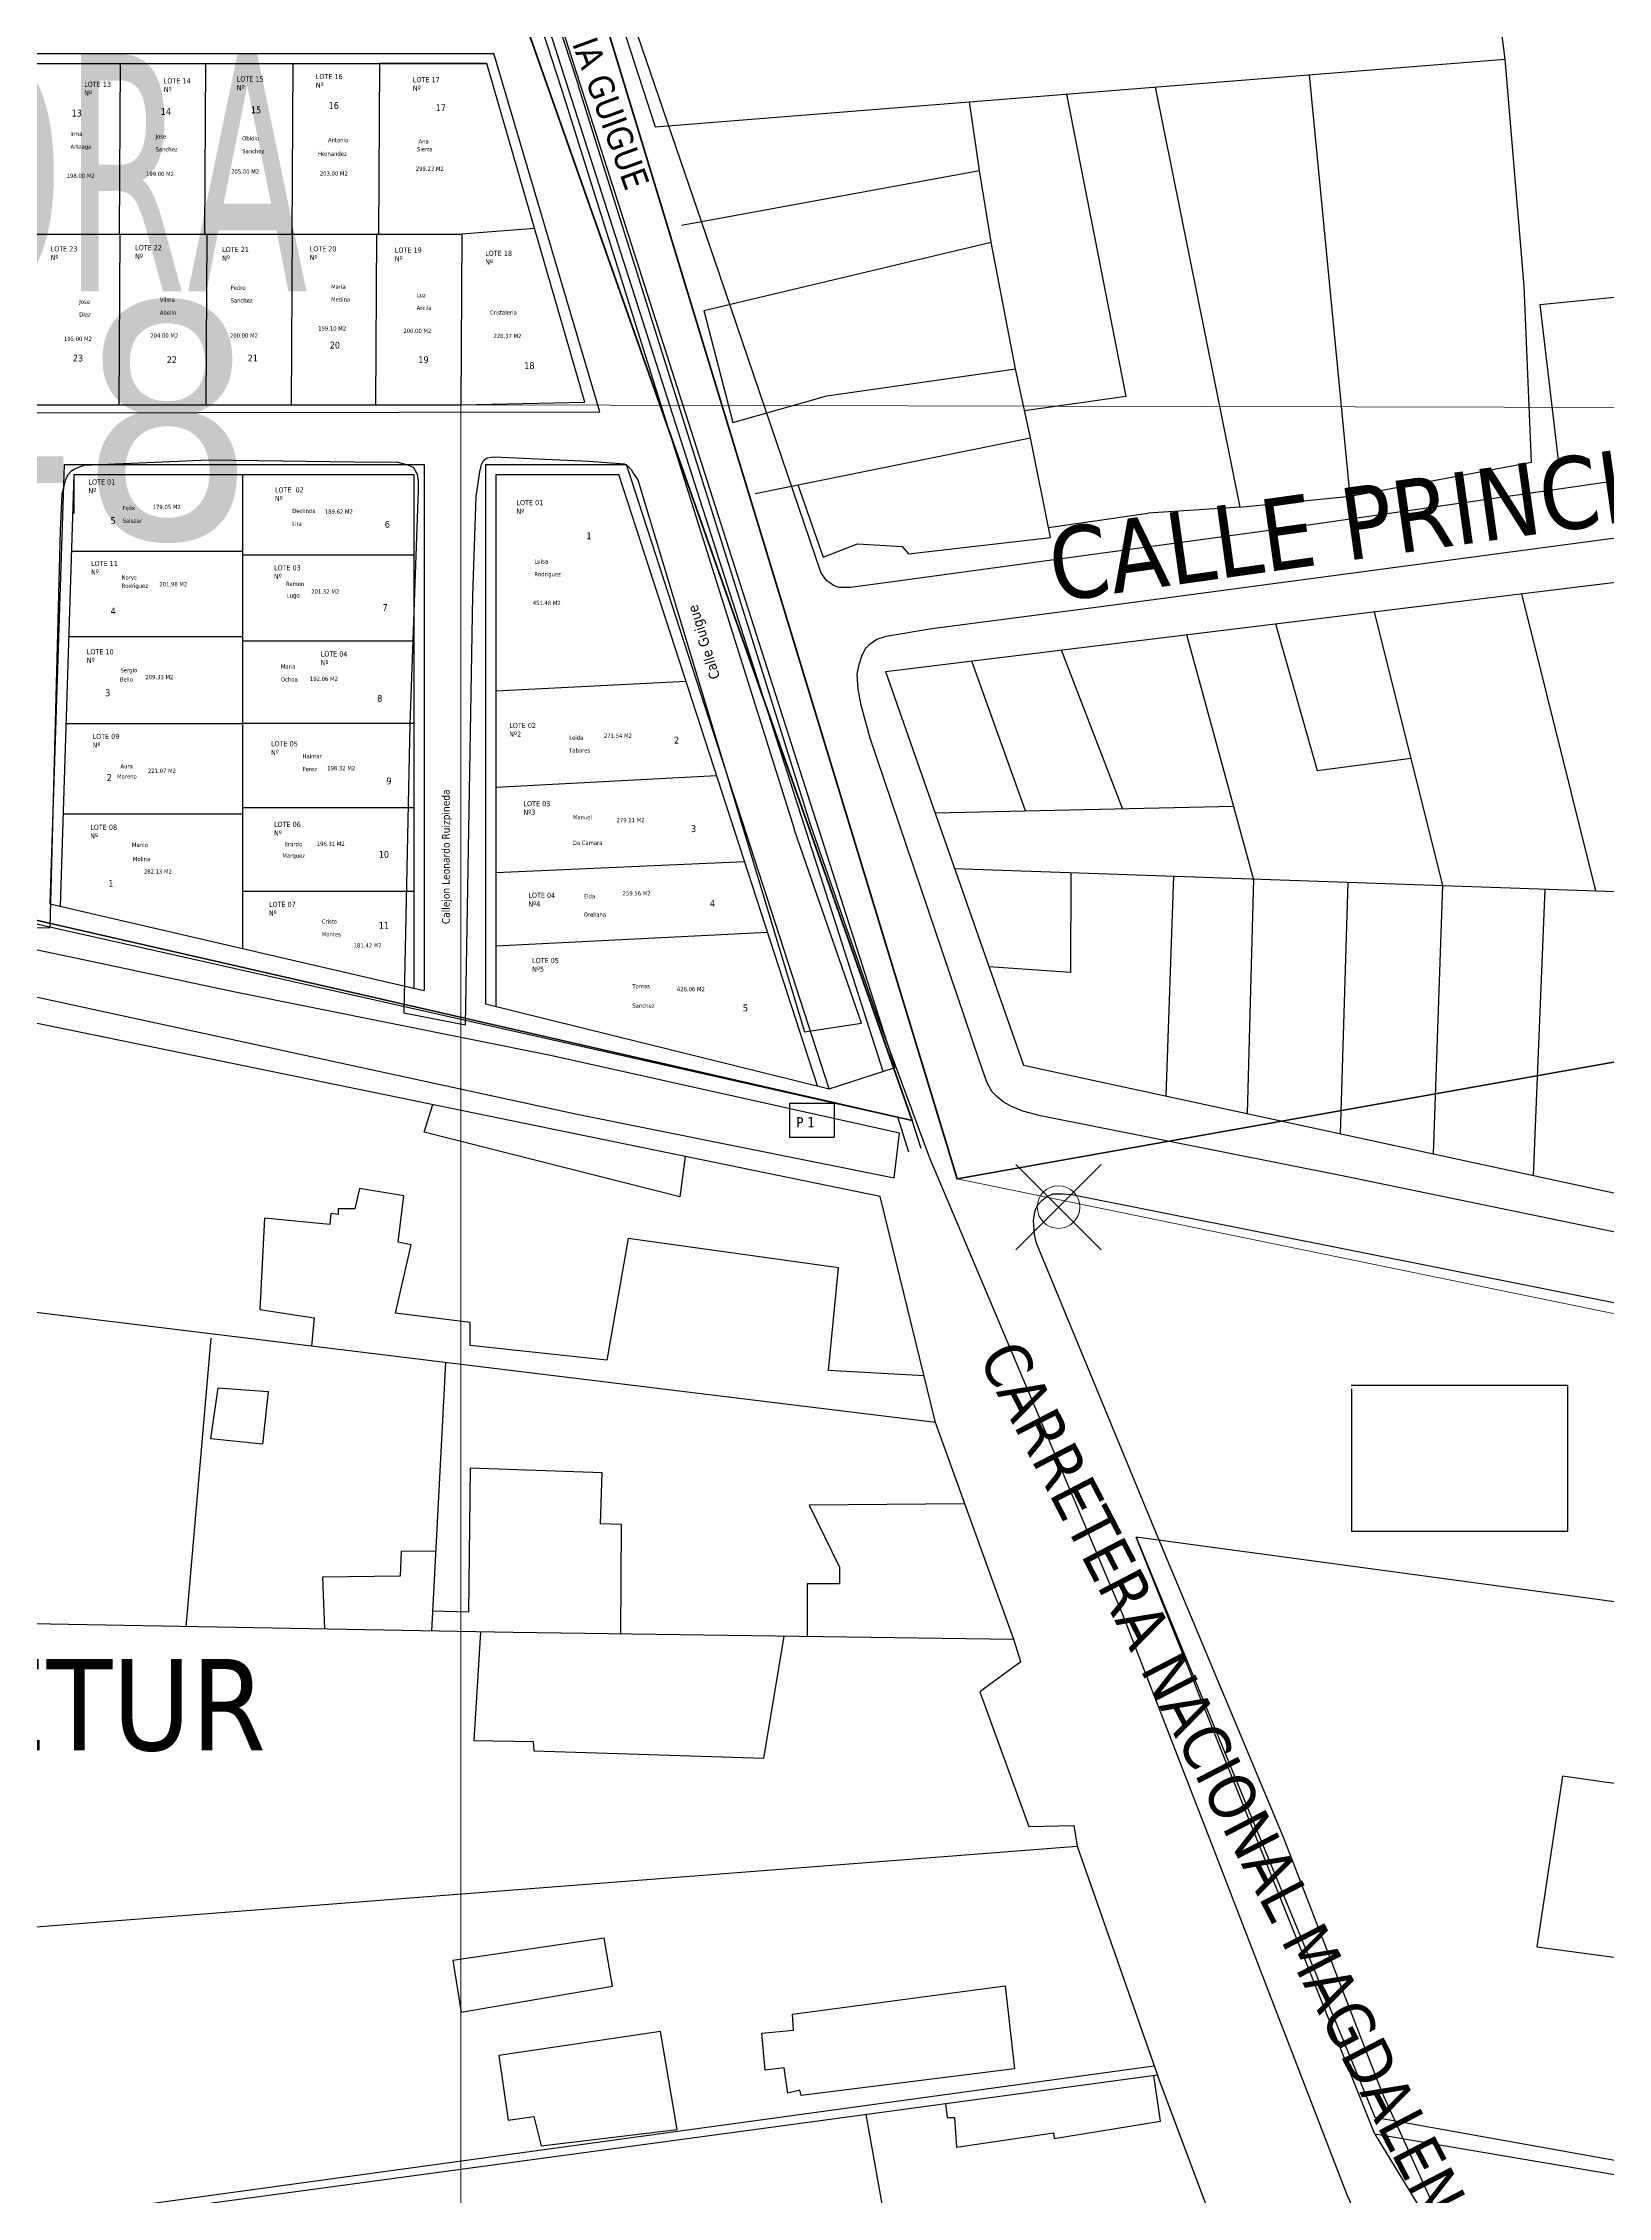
# Model space of a CAD drawing. Header units: metres. Extents: x 2 to 659295185, y -28 to 1124222152.
# Drawn here: x 656175.8 to 656359.3, y 1123597.7 to 1123850.2 of the extents above; entities that cross this region are included whole.
import ezdxf
from ezdxf.enums import TextEntityAlignment as Align

# ---------------------------------------------------------------- set-up
doc = ezdxf.new("R2010")
doc.units = ezdxf.units.M
doc.header["$MEASUREMENT"] = 0
doc.header["$PDMODE"] = 35
doc.header["$PDSIZE"] = 5
doc.linetypes.add('HIDDEN', pattern=[0.375, 0.25, -0.125])
doc.layers.get('0').update_dxf_attribs({"linetype": 'CONTINUOUS'})
for name, color, linetype in [('calle', 255, 'CONTINUOUS'), ('CALLES', 1, 'CONTINUOUS'), ('Cota', 3, 'CONTINUOUS'), ('CURVAS', 2, 'CONTINUOUS'), ('MANZANA', 30, 'CONTINUOUS'), ('Nº parcela', 4, 'CONTINUOUS'), ('Parcelas', 140, 'CONTINUOUS'), ('PUNTO', 3, 'CONTINUOUS'), ('TEXTOS', 7, 'CONTINUOUS')]:
    doc.layers.add(name, color=color, linetype=linetype)
doc.styles.get("Standard").update_dxf_attribs({"font": 'tahoma.ttf'})

msp = doc.modelspace()

# ---------------------------------------------------------------- linework, layer by layer
at = {"color": 5, "lineweight": 70}
for p, q in [((656277.7462, 1123723.8515), (656216.1936, 1123898.4227)), ((656005.4389, 1123786.1071), (656277.7462, 1123723.8515))]:
    msp.add_line(p, q, dxfattribs=at)
at = {"layer": 'Cota', "lineweight": 0}
for q in [(656224.7697, 1122857.9936), (658183.7943, 1123803.3638)]:
    msp.add_line((656224.8058, 1123807.7511), q, dxfattribs=at)
at = {"layer": 'CURVAS', "lineweight": 0}
msp.add_lwpolyline([(657455, 1124185), (656200, 1123990), (656283, 1123717), (657209, 1123527), (657217, 1123883), (657420, 1123852), (657455, 1124185)], dxfattribs=at)
at = {"layer": 'CURVAS', "lineweight": 100}
msp.add_lwpolyline([(657455, 1124185), (657420, 1123852), (657217, 1123883), (657217, 1123883), (656283, 1123717), (656200, 1123990), (657455, 1124185)], dxfattribs=at)
at = {"layer": 'MANZANA', "linetype": 'Continuous', "lineweight": -2}
for p, q in [((656236.7083, 1123844.6047), (656221.8245, 1123890.2154)), ((656223.6798, 1123890.7753), (656238.5636, 1123845.2745)), ((656263.9278, 1123758.0123), (656236.7083, 1123844.6047)), ((656238.5636, 1123845.2745), (656238.5636, 1123845.1646)), ((656238.5636, 1123845.1646), (656265.7914, 1123758.5822)), ((656180.686, 1123800.6736), (656195.2564, 1123801.2935)), ((656195.2564, 1123801.2935), (656215.2031, 1123801.0435)), ((656215.2031, 1123801.0435), (656217.2811, 1123801.0535)), ((656217.2811, 1123801.0535), (656218.1551, 1123800.8336)), ((656218.1551, 1123800.8336), (656218.8148, 1123800.6236)), ((656227.0359, 1123799.8838), (656227.2503, 1123800.7636)), ((656227.2503, 1123800.7636), (656227.4729, 1123801.2135)), ((656227.4729, 1123801.2135), (656227.91, 1123801.5434)), ((656227.91, 1123801.5434), (656228.6768, 1123801.6634)), ((656228.6768, 1123801.6634), (656239.8499, 1123801.1535)), ((656239.8499, 1123801.1535), (656244.0223, 1123800.8436)), ((656244.0223, 1123800.8436), (656244.4594, 1123800.5137)), ((656178.2865, 1123798.2341), (656178.5009, 1123799.004)), ((656178.5009, 1123799.004), (656178.7152, 1123799.5638)), ((656178.7152, 1123799.5638), (656179.1523, 1123800.0038)), ((656179.1523, 1123800.0038), (656179.4821, 1123800.2237)), ((656179.4821, 1123800.2237), (656180.0263, 1123800.4537)), ((656180.0263, 1123800.4537), (656180.686, 1123800.6736)), ((656218.8148, 1123800.6236), (656219.2601, 1123800.4037)), ((656219.2601, 1123800.4037), (656219.4745, 1123800.0737)), ((656219.4745, 1123800.0737), (656219.6971, 1123799.6238)), ((656219.6971, 1123799.6238), (656219.8125, 1123798.854)), ((656219.8125, 1123798.854), (656219.8125, 1123797.7442)), ((656226.6154, 1123797.0044), (656227.0359, 1123799.8838)), ((656244.4594, 1123800.5137), (656244.7892, 1123800.1837)), ((656244.7892, 1123800.1837), (656245.119, 1123799.6338)), ((656245.119, 1123799.6338), (656245.5643, 1123798.964)), ((656245.5643, 1123798.964), (656265.1317, 1123734.2471)), ((656177.8742, 1123793.0252), (656178.0721, 1123797.3443)), ((656178.0721, 1123797.3443), (656178.2865, 1123798.2341)), ((656219.8125, 1123797.7442), (656218.8395, 1123770.3198)), ((656226.2278, 1123785.3867), (656226.6154, 1123797.0044)), ((656176.6538, 1123746.4647), (656177.8742, 1123793.0252)), ((656225.3537, 1123735.067), (656226.2278, 1123785.3867)), ((656218.8395, 1123770.3198), (656218.1139, 1123736.4667)), ((656263.9278, 1123757.9023), (656263.9278, 1123758.0123)), ((656271.8108, 1123735.2669), (656263.9278, 1123757.9023)), ((656263.9278, 1123757.9023), (656263.9278, 1123757.9023)), ((656265.7914, 1123758.5822), (656273.7816, 1123735.6069)), ((656180.3892, 1123742.7154), (656136.8511, 1123751.8136)), ((656170.189, 1123746.3247), (656176.6538, 1123746.4647)), ((656154.423, 1123742.8254), (656238.4399, 1123724.6091)), ((656198.1589, 1123738.9262), (656180.3892, 1123742.7154)), ((656235.3395, 1123731.4577), (656198.1589, 1123738.9262)), ((656218.1139, 1123736.4667), (656225.3537, 1123735.067)), ((656265.1317, 1123734.2471), (656271.8108, 1123735.2669)), ((656273.7816, 1123735.6069), (656279.7681, 1123719.4901)), ((656276.2471, 1123722.3496), (656235.3395, 1123731.4577)), ((656238.4399, 1123724.6091), (656275.6122, 1123717.1506)), ((656275.6122, 1123717.1506), (656276.2471, 1123722.3496)), ((656279.7681, 1123719.4901), (656302.3534, 1123666.051)), ((656302.3534, 1123666.051), (656313.106, 1123638.3467)), ((656313.106, 1123638.3467), (656328.7319, 1123597.8249)), ((656328.7319, 1123597.8249), (656331.7251, 1123591.4162))]:
    msp.add_line(p, q, dxfattribs=at)
at = {"layer": 'MANZANA', "lineweight": -2}
for p, q in [((656254.544, 1123824.7787), (656236.3372, 1123878.1179)), ((656267.086, 1123788.0062), (656254.544, 1123824.7787)), ((656399.1596, 1123804.4029), (656324.477, 1123793.675)), ((656324.477, 1123793.675), (656275.7441, 1123787.0464)), ((656300.193, 1123784.167), (656361.0803, 1123792.2853)), ((656267.4158, 1123787.5663), (656267.086, 1123788.0062)), ((656267.7456, 1123787.1164), (656267.4158, 1123787.5663)), ((656268.0755, 1123786.8964), (656267.7456, 1123787.1164)), ((656268.5207, 1123786.5665), (656268.0755, 1123786.8964)), ((656269.1722, 1123786.3565), (656268.5207, 1123786.5665)), ((656269.7246, 1123786.3565), (656269.1722, 1123786.3565)), ((656270.4915, 1123786.3565), (656269.7246, 1123786.3565)), ((656275.7441, 1123787.0464), (656270.4915, 1123786.3565)), ((656280.0402, 1123781.5375), (656300.193, 1123784.167)), ((656273.5837, 1123780.2878), (656274.6804, 1123780.6277)), ((656274.6804, 1123780.6277), (656280.0402, 1123781.5375)), ((656271.514, 1123777.2984), (656271.8438, 1123778.2882)), ((656271.8438, 1123778.2882), (656272.2726, 1123779.178)), ((656272.2726, 1123779.178), (656272.8168, 1123779.7279)), ((656272.8168, 1123779.7279), (656273.5837, 1123780.2878)), ((656271.2996, 1123776.1886), (656271.514, 1123777.2984)), ((656271.415, 1123774.419), (656271.2996, 1123776.1886)), ((656271.7531, 1123772.5393), (656271.415, 1123774.419)), ((656272.7591, 1123768.7801), (656271.7531, 1123772.5393)), ((656285.6391, 1123730.7978), (656272.7591, 1123768.7801)), ((656286.1916, 1123729.2482), (656285.6391, 1123730.7978)), ((656286.5214, 1123728.2584), (656286.1916, 1123729.2482)), ((656287.0739, 1123727.2586), (656286.5214, 1123728.2584)), ((656287.6264, 1123726.7087), (656287.0739, 1123727.2586)), ((656288.3932, 1123726.0488), (656287.6264, 1123726.7087)), ((656289.3827, 1123725.4989), (656288.3932, 1123726.0488)), ((656290.7021, 1123724.959), (656289.3827, 1123725.4989)), ((656292.7883, 1123724.4091), (656290.7021, 1123724.959)), ((656328.5422, 1123717.2706), (656292.7883, 1123724.4091)), ((656293.4892, 1123714.9011), (656294.2478, 1123715.241)), ((656294.2478, 1123715.241), (656295.4599, 1123715.241)), ((656295.4599, 1123715.241), (656296.6638, 1123715.141)), ((656296.6638, 1123715.141), (656362.3584, 1123702.0437)), ((656399.9348, 1123702.5436), (656328.5422, 1123717.2706)), ((656291.9637, 1123712.1316), (656292.1781, 1123713.3514)), ((656292.1781, 1123713.3514), (656292.4997, 1123714.0113)), ((656292.4997, 1123714.0113), (656292.9367, 1123714.4612)), ((656292.9367, 1123714.4612), (656293.4892, 1123714.9011)), ((656292.0791, 1123710.472), (656291.9637, 1123712.1316)), ((656292.3018, 1123709.4822), (656292.0791, 1123710.472)), ((656292.8542, 1123708.1525), (656292.3018, 1123709.4822)), ((656306.5918, 1123674.9192), (656292.8542, 1123708.1525)), ((656321.3189, 1123639.7064), (656306.5918, 1123674.9192)), ((656332.8466, 1123609.8925), (656321.3189, 1123639.7064)), ((656342.1396, 1123589.4766), (656332.8466, 1123609.8925))]:
    msp.add_line(p, q, dxfattribs=at)
at = {"layer": 'MANZANA'}
for p, q in [((656274.3296, 1123729.599), (656233.3846, 1123857.3924)), ((656275.7581, 1123730.0567), (656234.8131, 1123857.8501)), ((656033.2296, 1123848.9511), (656228.6894, 1123848.9511)), ((656241.1332, 1123806.9457), (656228.6894, 1123848.9511)), ((656033.0001, 1123806.5488), (656241.1332, 1123806.9457)), ((656178.2912, 1123800.7766), (656176.6398, 1123749.2379)), ((656178.2912, 1123800.7766), (656220.5041, 1123800.7766)), ((656220.5041, 1123800.7766), (656220.5041, 1123739.0909)), ((656227.7041, 1123800.7766), (656227.7041, 1123737.5212)), ((656228.9041, 1123800.7766), (656228.9041, 1123800.7551)), ((656179.4541, 1123799.6011), (656179.4541, 1123799.6011)), ((656227.7041, 1123800.7551), (656244.2411, 1123800.7551)), ((656268.0069, 1123727.5733), (656244.2411, 1123800.7551)), ((656027.2556, 1123780.0445), (656277.7462, 1123723.8515)), ((656225.2284, 1123740.6745), (656225.2284, 1123740.6745)), ((656219.3041, 1123739.3511), (656220.5041, 1123739.0909)), ((656227.7041, 1123737.5459), (656227.7005, 1123737.5303)), ((656268.0069, 1123727.5733), (656275.7581, 1123730.0567)), ((656263.3494, 1123725.8911), (656263.3494, 1123721.8834)), ((656263.3494, 1123725.8911), (656268.6123, 1123725.8911)), ((656268.6123, 1123725.8911), (656268.6123, 1123721.8834)), ((656277.364, 1123720.1282), (656276.0491, 1123724.2322)), ((656278.7925, 1123720.5859), (656277.7462, 1123723.8515)), ((656263.3494, 1123721.8834), (656268.6123, 1123721.8834))]:
    msp.add_line(p, q, dxfattribs=at)
at = {"layer": 'MANZANA', "lineweight": -3}
for p, q in [((656332, 1123605), (656304, 1123675)), ((656304, 1123675), (656332, 1123607)), ((656378, 1123665), (656304, 1123675)), ((656306.0966, 1123613.0017), (656079.8164, 1123581.9352)), ((656332, 1123607), (656416, 1123592)), ((656332, 1123605), (656390, 1123510)), ((656415, 1123591), (656332, 1123605))]:
    msp.add_line(p, q, dxfattribs=at)
at = {"layer": 'Parcelas'}
for p, q in [((656034.423, 1123847.7511), (656227.8759, 1123847.7511)), ((656184.8753, 1123847.7511), (656184.7652, 1123827.7511)), ((656194.8754, 1123847.7511), (656194.7654, 1123827.7511)), ((656205.1256, 1123847.7511), (656205.0155, 1123827.7511)), ((656215.2757, 1123847.7511), (656215.1657, 1123827.7511)), ((656215.2757, 1123847.7511), (656227.8759, 1123847.7511)), ((656227.8759, 1123847.7511), (656215.2757, 1123847.7511)), ((656239.3608, 1123808.0801), (656227.8759, 1123847.7511)), ((656114.4642, 1123827.7511), (656215.9007, 1123827.7511)), ((656114.4642, 1123827.7511), (656224.9158, 1123827.7511)), ((656184.8152, 1123827.7511), (656184.7052, 1123807.7511)), ((656195.0154, 1123827.7511), (656194.9053, 1123807.7511)), ((656205.0187, 1123828.325), (656204.9055, 1123807.7511)), ((656214.9157, 1123827.7511), (656214.8056, 1123807.7511)), ((656214.9157, 1123827.7511), (656214.8056, 1123807.7511)), ((656224.9158, 1123827.7511), (656224.8058, 1123807.7511)), ((656233.4654, 1123828.4439), (656224.9158, 1123827.7511)), ((656114.0041, 1123807.7511), (656224.8058, 1123807.7511)), ((656224.8058, 1123807.7511), (656239.3608, 1123808.0801)), ((656179.4541, 1123799.6011), (656177.8317, 1123748.9645)), ((656179.4541, 1123799.6011), (656219.3041, 1123799.6011)), ((656179.4541, 1123799.6011), (656179.4541, 1123795.0249)), ((656199.2041, 1123799.6011), (656199.2041, 1123744.0605)), ((656219.3041, 1123799.6011), (656219.3041, 1123739.3511)), ((656228.9041, 1123799.6011), (656243.3541, 1123799.6011)), ((656228.9041, 1123799.6011), (656228.9041, 1123737.225)), ((656266.6353, 1123727.9118), (656243.3541, 1123799.6011)), ((656179.1658, 1123790.6011), (656199.0959, 1123790.6011)), ((656179.1658, 1123790.6011), (656199.2041, 1123790.6011)), ((656199.2041, 1123790.1511), (656219.2361, 1123790.1511)), ((656178.8453, 1123780.6011), (656199.2041, 1123780.6011)), ((656199.2041, 1123780.1011), (656219.2361, 1123780.1011)), ((656228.9041, 1123774.2276), (656251.2293, 1123775.3511)), ((656178.5185, 1123770.4011), (656199.2041, 1123770.4011)), ((656199.2041, 1123770.4511), (656219.2361, 1123770.4511)), ((656199.2041, 1123770.4011), (656199.2041, 1123760.4261)), ((656228.9041, 1123762.9293), (656254.8126, 1123764.3172)), ((656199.2041, 1123760.5511), (656219.2361, 1123760.5511)), ((656178.1789, 1123759.8011), (656199.2041, 1123759.8011)), ((656228.9041, 1123752.9147), (656258.0891, 1123754.2281)), ((656199.2041, 1123750.7511), (656219.2361, 1123750.7511)), ((656176.6398, 1123749.2379), (656219.3041, 1123739.3511)), ((656228.9041, 1123744.3278), (656260.7804, 1123745.9407)), ((656227.7041, 1123737.5212), (656268.0069, 1123727.5733))]:
    msp.add_line(p, q, dxfattribs=at)
at = {"layer": 'Parcelas', "lineweight": -3}
for p, q in [((656274.6316, 1123776.483), (656386.8554, 1123790.2112)), ((656339.9632, 1123751.4064), (656331.9504, 1123783.4947)), ((656357.8976, 1123750.7769), (656349.2342, 1123785.609)), ((656317.7667, 1123752.1855), (656309.963, 1123780.805)), ((656320.3594, 1123782.0768), (656325.2382, 1123764.896)), ((656302.4107, 1123760.4203), (656295.2439, 1123779.0044)), ((656274.6316, 1123776.483), (656290.8033, 1123730.3485)), ((656291.0171, 1123760.1712), (656284.7338, 1123777.7188)), ((656325.2382, 1123764.896), (656336.2398, 1123766.3172)), ((656280.4305, 1123759.9398), (656315.4436, 1123760.7052)), ((656282.7174, 1123753.4157), (656496.4811, 1123745.9125)), ((656296.3274, 1123752.938), (656296.3269, 1123741.216)), ((656307.5246, 1123726.7289), (656308.4296, 1123752.5132)), ((656317.7667, 1123752.1855), (656317.0136, 1123724.6749)), ((656327.9697, 1123722.3033), (656328.8587, 1123751.7869)), ((656338.859, 1123719.9461), (656339.9632, 1123751.4064)), ((656351.9302, 1123750.9863), (656350.5582, 1123717.4136)), ((656296.3269, 1123741.216), (656286.7651, 1123741.8686)), ((656290.8033, 1123730.3485), (656489.4649, 1123687.3451)), ((656354, 1123647), (656351, 1123627)), ((656375, 1123644), (656354, 1123647)), ((656351, 1123627), (656373, 1123624))]:
    msp.add_line(p, q, dxfattribs=at)
at = {"layer": 'Parcelas'}
for points in [[(656221.334, 1123921.2813), (656247.6121, 1123840.3479)], [(656347.2755, 1123848.2634), (656344.3971, 1123870.9305)], [(656247.6121, 1123840.3479), (656347.2755, 1123848.2634)], [(656329.0911, 1123797.0362), (656324.3515, 1123846.4427)], [(656349.5056, 1123821.6598), (656347.2755, 1123848.2634)], [(656295.8471, 1123844.1788), (656302.7838, 1123808.7166)], [(656306.241, 1123845.0043), (656316.1479, 1123795.7735)], [(656285.6315, 1123835.2344), (656284.4539, 1123843.274)], [(656250.6955, 1123828.8154), (656285.6315, 1123835.2344)], [(656286.9995, 1123826.816), (656285.6315, 1123835.2344)], [(656253.3262, 1123818.8186), (656286.9995, 1123826.816)], [(656289.8407, 1123811.9787), (656286.9995, 1123826.816)], [(656350.3474, 1123801.0349), (656349.5056, 1123821.6598)], [(656351.3722, 1123819.5157), (656390.8131, 1123823.422)], [(656253.3262, 1123818.8186), (656256.6935, 1123805.665)], [(656353.5225, 1123801.2503), (656351.3722, 1123819.5157)], [(656267.7426, 1123808.8219), (656289.8407, 1123811.9787)], [(656291.6296, 1123803.8761), (656289.8407, 1123811.9787)], [(656256.6935, 1123805.665), (656267.7426, 1123808.8219)], [(656302.7838, 1123808.7166), (656290.9259, 1123807.0635)], [(656259.3242, 1123797.3519), (656291.6296, 1123803.8761)], [(656293.9446, 1123792.1957), (656291.6296, 1123803.8761)], [(656329.0911, 1123797.0362), (656350.3474, 1123801.0349)], [(656264.3406, 1123798.365), (656267.3216, 1123789.8806)], [(656316.1479, 1123795.7735), (656305.4146, 1123795.0368)], [(656316.1479, 1123795.7735), (656329.0911, 1123797.0362)], [(656293.7119, 1123793.3696), (656305.4146, 1123795.0368)], [(656267.3216, 1123789.8806), (656271.3204, 1123791.4591)], [(656271.3204, 1123791.4591), (656276.5818, 1123791.1434)], [(656276.5818, 1123791.1434), (656277.3184, 1123790.3015)], [(656277.3184, 1123790.3015), (656293.9446, 1123792.1957)], [(656280.4733, 1123688.4411), (656273.9789, 1123714.9599), (656064.2642, 1123757.9852), (656072.3822, 1123713.8775)], [(656280.4733, 1123688.4411), (656273.9789, 1123714.9599), (656064.2642, 1123757.9852), (656072.3822, 1123713.8775)], [(656251.1172, 1123719.6502), (656250.4908, 1123714.9058), (656220.5084, 1123722.4825), (656221.5439, 1123725.7175)], [(656251.1172, 1123719.6502), (656250.4908, 1123714.9058), (656220.5084, 1123722.4825), (656221.5439, 1123725.7175)], [(656279.1308, 1123693.923), (656267.9175, 1123694.5567), (656269.1081, 1123706.5713), (656244.4294, 1123710.035), (656241.9399, 1123695.7473), (656225.9204, 1123697.4791), (656225.9204, 1123700.1851), (656217.153, 1123701.2675), (656218.9931, 1123709.2773), (656217.4777, 1123709.602), (656218.1271, 1123715.014), (656212.9316, 1123715.8799), (656212.3904, 1123713.4986), (656210.4421, 1123713.4986), (656210.4421, 1123712.8492), (656209.5762, 1123712.9574), (656209.4679, 1123711.6586), (656201.7829, 1123712.4162), (656201.2417, 1123701.7005), (656207.6279, 1123700.7263), (656207.2918, 1123697.3866)], [(656279.1308, 1123693.923), (656267.9175, 1123694.5567), (656269.1081, 1123706.5713), (656244.4294, 1123710.035), (656241.9399, 1123695.7473), (656225.9204, 1123697.4791), (656225.9204, 1123700.1851), (656217.153, 1123701.2675), (656218.9931, 1123709.2773), (656217.4777, 1123709.602), (656218.1271, 1123715.014), (656212.9316, 1123715.8799), (656212.3904, 1123713.4986), (656210.4421, 1123713.4986), (656210.4421, 1123712.8492), (656209.5762, 1123712.9574), (656209.4679, 1123711.6586), (656201.7829, 1123712.4162), (656201.2417, 1123701.7005), (656207.6279, 1123700.7263), (656207.2918, 1123697.3866)], [(656289.6737, 1123663.0047), (656280.4733, 1123688.4411), (656072.3822, 1123713.8775), (656081.0414, 1123666.5225)], [(656289.6737, 1123663.0047), (656280.4733, 1123688.4411), (656072.3822, 1123713.8775), (656081.0414, 1123666.5225)], [(656195.505, 1123698.3451), (656192.5814, 1123664.5092)], [(656195.505, 1123698.3451), (656192.5814, 1123664.5092)], [(656223.0163, 1123695.4645), (656221.3735, 1123663.9895)], [(656223.0163, 1123695.4645), (656221.3735, 1123663.9895)], [(656196.3709, 1123692.5001), (656202.2159, 1123692.0671), (656201.5664, 1123685.8975), (656195.505, 1123686.5469), (656196.3709, 1123692.5001)], [(656196.3709, 1123692.5001), (656202.2159, 1123692.0671), (656201.5664, 1123685.8975), (656195.505, 1123686.5469), (656196.3709, 1123692.5001)], [(656243.5656, 1123663.6422), (656243.6717, 1123676.4806), (656241.1822, 1123676.5888), (656241.3987, 1123682.542), (656225.9204, 1123683.0832), (656225.7039, 1123666.1978), (656221.4953, 1123666.3223)], [(656243.5656, 1123663.6422), (656243.6717, 1123676.4806), (656241.1822, 1123676.5888), (656241.3987, 1123682.542), (656225.9204, 1123683.0832), (656225.7039, 1123666.1978), (656221.4953, 1123666.3223)], [(656283.9159, 1123678.9234), (656265.6444, 1123678.7536), (656269.2163, 1123671.5016), (656269.2163, 1123669.5533), (656265.4279, 1123669.5533), (656265.4333, 1123663.3399)], [(656283.9159, 1123678.9234), (656265.6444, 1123678.7536), (656269.2163, 1123671.5016), (656269.2163, 1123669.5533), (656265.4279, 1123669.5533), (656265.4333, 1123663.3399)], [(656221.8621, 1123673.3501), (656217.8024, 1123673.3417), (656217.6942, 1123670.4192), (656208.602, 1123670.3109), (656208.8159, 1123664.2161)], [(656221.8621, 1123673.3501), (656217.8024, 1123673.3417), (656217.6942, 1123670.4192), (656208.602, 1123670.3109), (656208.8159, 1123664.2161)], [(656290.4688, 1123660.4063), (656289.6737, 1123663.0047), (656230.9536, 1123663.8165), (656081.0414, 1123666.5225), (656089.6608, 1123622.7371)], [(656290.4688, 1123660.4063), (656289.6737, 1123663.0047), (656230.9536, 1123663.8165), (656081.0414, 1123666.5225), (656089.6608, 1123622.7371)], [(656227.1064, 1123663.886), (656226.3534, 1123651.1525), (656233.2807, 1123651.0442), (656233.389, 1123649.9618), (656260.3407, 1123649.0959), (656262.7249, 1123663.3773)], [(656227.1064, 1123663.886), (656226.3534, 1123651.1525), (656233.2807, 1123651.0442), (656233.389, 1123649.9618), (656260.3407, 1123649.0959), (656262.7249, 1123663.3773)], [(656290.4688, 1123660.4063), (656285.6688, 1123656.8892), (656291.4055, 1123641.0862), (656296.7093, 1123641.1944), (656297.0873, 1123638.7781)], [(656290.4688, 1123660.4063), (656285.6688, 1123656.8892), (656291.4055, 1123641.0862), (656296.7093, 1123641.1944), (656297.0873, 1123638.7781)], [(656297.0873, 1123638.7781), (656306.4906, 1123611.951), (656096.0218, 1123583.4644), (656089.6608, 1123622.7371), (656297.0873, 1123638.7781)], [(656297.0873, 1123638.7781), (656306.4906, 1123611.951), (656096.0218, 1123583.4644), (656089.6608, 1123622.7371), (656297.0873, 1123638.7781)], [(656223.8638, 1123625.3914), (656224.838, 1123619.33), (656242.5893, 1123622.3607), (656241.6152, 1123627.9892), (656223.8638, 1123625.3914)], [(656223.8638, 1123625.3914), (656224.838, 1123619.33), (656242.5893, 1123622.3607), (656241.6152, 1123627.9892), (656223.8638, 1123625.3914)], [(656288.6589, 1123622.4148), (656289.7413, 1123612.6732), (656264.7109, 1123609.5613), (656264.5756, 1123610.1702), (656263.1549, 1123609.8319), (656262.749, 1123612.8085), (656260.5166, 1123612.5379), (656260.1107, 1123616.8675), (656263.8314, 1123617.2058), (656263.6961, 1123619.1), (656288.6589, 1123622.4148)], [(656288.6589, 1123622.4148), (656289.7413, 1123612.6732), (656264.7109, 1123609.5613), (656264.5756, 1123610.1702), (656263.1549, 1123609.8319), (656262.749, 1123612.8085), (656260.5166, 1123612.5379), (656260.1107, 1123616.8675), (656263.8314, 1123617.2058), (656263.6961, 1123619.1), (656288.6589, 1123622.4148)], [(656234.2549, 1123603.6352), (656250.1661, 1123605.5835), (656248.2178, 1123617.0569), (656229.2758, 1123614.2427), (656230.3582, 1123606.6659), (656233.389, 1123607.0989), (656234.2549, 1123603.6352)], [(656234.2549, 1123603.6352), (656250.1661, 1123605.5835), (656248.2178, 1123617.0569), (656229.2758, 1123614.2427), (656230.3582, 1123606.6659), (656233.389, 1123607.0989), (656234.2549, 1123603.6352)], [(656096.0218, 1123583.4644), (656101.2766, 1123545.2979), (656229.6045, 1123565.4874), (656230.1577, 1123556.9138), (656240.9439, 1123559.1263), (656243.9861, 1123555.5309), (656328.6161, 1123569.9125), (656313.958, 1123592.038), (656306.4906, 1123611.951)], [(656096.0218, 1123583.4644), (656101.2766, 1123545.2979), (656229.6045, 1123565.4874), (656230.1577, 1123556.9138), (656240.9439, 1123559.1263), (656243.9861, 1123555.5309), (656328.6161, 1123569.9125), (656313.958, 1123592.038), (656306.4906, 1123611.951)], [(656281.6317, 1123608.5863), (656281.8601, 1123606.9568), (656282.7057, 1123606.9906), (656282.9425, 1123603.5067), (656294.3077, 1123605.1641), (656294.4092, 1123604.5214), (656306.8568, 1123606.5509), (656306.0968, 1123611.8976)], [(656281.6317, 1123608.5863), (656281.8601, 1123606.9568), (656282.7057, 1123606.9906), (656282.9425, 1123603.5067), (656294.3077, 1123605.1641), (656294.4092, 1123604.5214), (656306.8568, 1123606.5509), (656306.0968, 1123611.8976)], [(656272.2984, 1123607.3231), (656280.4735, 1123561.7314)], [(656272.2984, 1123607.3231), (656280.4735, 1123561.7314)]]:
    msp.add_lwpolyline(points, dxfattribs=at)
at = {"layer": 'Parcelas', "lineweight": -3}
msp.add_lwpolyline([(656329.2503, 1123692.3835), (656329.2503, 1123675.6957), (656354.6173, 1123675.6957), (656354.6173, 1123692.7776), (656329.2363, 1123692.7776), (656329.2363, 1123692.7776)], dxfattribs=at)
at = {"layer": 'PUNTO', "lineweight": 0}
msp.add_point((656294.9104, 1123713.7077), dxfattribs=at)

# ---------------------------------------------------------------- texts
at = {"layer": 'calle'}
for s, height, rotation, p in [('CARRETERA VIA GUIGUE', 3, 290, (656229.3342, 1123873.4894)), ('Calle Guigue', 1.2, 107.384729, (656255.2245, 1123775.8004)), ('Callejon Leonardo Ruizpineda', 0.9, 90, (656223.5103, 1123746.8794))]:
    msp.add_text(s, height=height, rotation=rotation, dxfattribs=at).set_placement(p)
at = {"layer": 'CALLES', "color": 0}
for s, height, rotation, p in [('CALLE PRINCIPAL', 8.5, 8, (656336.6552, 1123794.8615)), ('CARRETERA NACIONAL MAGDALENO-GUIGUE', 5.5, 297.43055, (656321.7512, 1123632.0954))]:
    msp.add_text(s, height=height, rotation=rotation, dxfattribs=at).set_placement(p, align=Align.MIDDLE)
at = {"layer": 'MANZANA'}
msp.add_text('P 1', height=1.2, dxfattribs=at).set_placement((656264.134, 1123723.0459))
at = {"layer": 'Nº parcela'}
for s, height, p in [('13', 0.8, (656179.1773, 1123841.5542)), ('14', 0.8, (656189.6304, 1123841.744)), ('15', 0.8, (656200.1924, 1123841.9337)), ('16', 0.8, (656209.3151, 1123842.4399)), ('17', 0.8, (656221.8632, 1123842.1868)), ('Irma', 0.5, (656179.0384, 1123839.2707)), ('Jose', 0.5, (656189.0156, 1123838.965)), ('Obidio', 0.5, (656199.1755, 1123838.7508)), ('Antonio', 0.5, (656209.2342, 1123838.5367)), ('Ana', 0.5, (656219.8595, 1123838.3919)), ('Arteaga', 0.5, (656179.0384, 1123837.7707)), ('Sanchez', 0.5, (656189.0156, 1123837.465)), ('Sanchez', 0.5, (656199.1755, 1123837.2508)), ('Hernandez', 0.5, (656208.0795, 1123836.9367)), ('Sierra', 0.5, (656219.6774, 1123837.4705)), ('Pedro', 0.5, (656197.8111, 1123821.2297)), ('Maria', 0.5, (656209.5977, 1123821.3555)), ('Jose ', 0.5, (656180.0585, 1123819.5964)), ('Diaz', 0.5, (656180.0585, 1123818.0964)), ('Vilma', 0.5, (656189.5243, 1123819.8163)), ('Abello', 0.5, (656189.5243, 1123818.3163)), ('Sanchez', 0.5, (656197.8111, 1123819.7297)), ('Medina', 0.5, (656209.5977, 1123819.8555)), ('Arcila', 0.5, (656219.6385, 1123818.866)), ('Luz', 0.5, (656219.6385, 1123820.366)), ('Cristaleria', 0.5, (656228.2268, 1123818.3276)), ('23', 0.8, (656179.323, 1123812.834)), ('22', 0.8, (656190.3266, 1123812.6442)), ('21', 0.8, (656199.8294, 1123812.834)), ('20', 0.8, (656209.4462, 1123814.3524)), ('19', 0.8, (656219.8359, 1123812.6442)), ('18', 0.8, (656232.253, 1123811.9483)), ('Felix', 0.5, (656185.1521, 1123795.4078)), ('5', 0.8, (656183.7438, 1123793.7872)), ('Salazar', 0.5, (656185.1521, 1123793.9078)), ('Deolinda', 0.5, (656205.0402, 1123795.0727)), ('Lira', 0.5, (656205.0402, 1123793.5727)), ('6', 0.8, (656215.8923, 1123793.3443)), ('1', 0.8, (656239.546, 1123791.993)), ('Luisa', 0.5, (656233.4378, 1123789.1513)), ('Rodriguez', 0.5, (656233.4378, 1123787.6513)), ('Rodriguez', 0.5, (656185.0325, 1123786.29)), ('Norys', 0.5, (656185.0348, 1123787.2662)), ('Ramon', 0.5, (656204.2837, 1123786.5134)), ('Lugo', 0.5, (656204.4009, 1123785.148)), ('4', 0.8, (656183.7438, 1123783.1763)), ('7', 0.8, (656215.6389, 1123783.5963)), ('Bello', 0.5, (656184.8346, 1123775.3181)), ('Sergio', 0.5, (656184.902, 1123776.3944)), ('Ochoa', 0.5, (656203.7138, 1123775.3163)), ('Maria ', 0.5, (656203.7138, 1123776.8163)), ('3', 0.8, (656183.1102, 1123773.5915)), ('8', 0.8, (656215.0054, 1123772.9462)), ('Leida', 0.5, (656237.5162, 1123768.486)), ('2', 0.8, (656249.809, 1123768.0431)), ('Aura', 0.5, (656184.902, 1123765.1452)), ('Haimar', 0.5, (656206.2478, 1123766.3089)), ('Tabares', 0.5, (656237.5162, 1123766.986)), ('2', 0.8, (656183.3003, 1123763.6588)), ('Moreno', 0.5, (656184.498, 1123763.9344)), ('Perez', 0.5, (656206.2478, 1123764.8089)), ('9', 0.8, (656216.0824, 1123763.2602)), ('Manuel', 0.5, (656237.944, 1123759.15)), ('3', 0.8, (656251.804, 1123757.6662)), ('Marco', 0.5, (656186.2495, 1123755.9116)), ('Erardo', 0.5, (656204.1603, 1123756.0027)), ('10', 0.8, (656215.1954, 1123754.6548)), ('Da Camara', 0.5, (656237.944, 1123756.1581)), ('Molina', 0.5, (656186.36, 1123754.255)), ('Marquez', 0.5, (656203.891, 1123754.6574)), ('1', 0.8, (656183.4904, 1123751.2587)), ('Elda', 0.5, (656239.2273, 1123749.8894)), ('Orellana', 0.5, (656239.2273, 1123747.7523)), ('4', 0.8, (656254.0213, 1123748.9064)), ('Cristo', 0.5, (656208.5049, 1123746.9307)), ('Montes', 0.5, (656208.5049, 1123745.4307)), ('11', 0.8, (656215.1954, 1123746.3302)), ('Tomas', 0.5, (656244.9308, 1123739.3465)), ('Sanchez', 0.5, (656244.9308, 1123737.0669)), ('5', 0.8, (656257.8877, 1123736.6531))]:
    msp.add_text(s, height=height, dxfattribs=at).set_placement(p)
at = {"layer": 'Parcelas'}
for s, p in [('198.00 M2', (656178.598, 1123834.3499)), ('199.00 M2', (656187.8987, 1123834.5697)), ('205.00 M2', (656197.8789, 1123834.8446)), ('203.00 M2', (656208.2803, 1123834.6247)), ('299.23 M2', (656219.53, 1123835.1836)), ('204.00 M2', (656188.4023, 1123815.6281)), ('200.00 M2', (656197.7441, 1123815.6281)), ('199.10 M2', (656208.0904, 1123816.4527)), ('200.00 M2', (656218.0762, 1123816.1778)), ('228.37 M2', (656228.6426, 1123815.5731)), ('195.00 M2', (656178.2761, 1123815.2433)), ('179.05 M2', (656188.6856, 1123795.5327)), ('189.62 M2', (656208.8742, 1123794.9866)), ('201.98 M2', (656189.4667, 1123786.4729)), ('201.32 M2', (656207.273, 1123785.6146)), ('451.46 M2', (656233.2483, 1123784.2781)), ('209.33 M2', (656187.8265, 1123775.5873)), ('192.06 M2', (656207.1187, 1123775.3923)), ('271.54 M2', (656241.5925, 1123768.7128)), ('198.32 M2', (656209.1495, 1123764.9124)), ('221.07 M2', (656188.1252, 1123764.6004)), ('279.11 M2', (656243.0774, 1123758.8152)), ('196.31 M2', (656207.9173, 1123756.0399)), ('282.13 M2', (656187.6566, 1123752.7942)), ('259.56 M2', (656243.7846, 1123750.2344)), ('181.42 M2', (656212.2522, 1123744.1385)), ('426.06 M2', (656250.1487, 1123739.0033))]:
    msp.add_text(s, height=0.5, dxfattribs=at).set_placement(p)
at = {"layer": 'Parcelas', "char_height": 0.60961, "width": 4.183962, "attachment_point": 1}
for s, insert in [('LOTE 15\\PNº ', (656198.5375, 1123846.2584)), ('LOTE 16\\PNº ', (656207.8133, 1123846.548)), ('LOTE 13 \\PNº ', (656180.6535, 1123845.6361)), ('LOTE 14\\PNº ', (656189.9865, 1123846.0412)), ('LOTE 17\\PNº ', (656219.1905, 1123846.186)), ('LOTE 23\\PNº ', (656176.7116, 1123826.3454)), ('LOTE 22\\PNº ', (656186.6207, 1123826.4899)), ('LOTE 21\\PNº ', (656196.8191, 1123826.2731)), ('LOTE 20\\PNº ', (656207.0899, 1123826.3454)), ('LOTE 19\\PNº ', (656217.0799, 1123826.197)), ('LOTE 18\\PNº ', (656227.6766, 1123825.8255)), ('LOTE 01\\PNº', (656181.1456, 1123799.0191)), ('LOTE  02\\PNº', (656203.0137, 1123798.0913)), ('LOTE 01\\PNº', (656231.3321, 1123796.5959)), ('LOTE 11\\PNº', (656181.4474, 1123789.4594)), ('LOTE 03\\PNº', (656202.8972, 1123788.9528)), ('LOTE 10\\PNº', (656180.9591, 1123779.1118)), ('LOTE 04\\PNº', (656208.378, 1123778.8566)), ('LOTE 02\\PNº2', (656230.4935, 1123770.4669)), ('LOTE 09\\PNº', (656181.6329, 1123769.1809)), ('LOTE 05\\PNº', (656202.5524, 1123768.3212)), ('LOTE 03\\PNº3', (656232.1608, 1123761.3126)), ('LOTE 08\\PNº', (656181.3595, 1123758.5378)), ('LOTE 06\\PNº', (656202.9033, 1123758.8739)), ('LOTE 04\\PNº4', (656232.732, 1123750.5641)), ('LOTE 07\\PNº', (656202.3141, 1123749.4897)), ('LOTE 05\\PNº5', (656233.1706, 1123742.914))]:
    msp.add_mtext(s, dxfattribs=dict(at, insert=insert))
at = {"layer": 'TEXTOS', "color": 0, "width": 0.633333}
msp.add_text('EZEQUIEL ZAMORA', height=27.789344, dxfattribs=at).set_placement((656006.1621, 1123821.0708))
at = {"layer": 'TEXTOS', "linetype": 'HIDDEN', "lineweight": 40, "width": 372.724773, "attachment_point": 1}
for s, insert, char_height in [('sector 48', (656047.5107, 1123819.7776), 27.69936), ('SIDETUR', (656146.8115, 1123660.726), 10.6994)]:
    msp.add_mtext(s, dxfattribs=dict(at, insert=insert, char_height=char_height))

doc.saveas('drawing.dxf')
